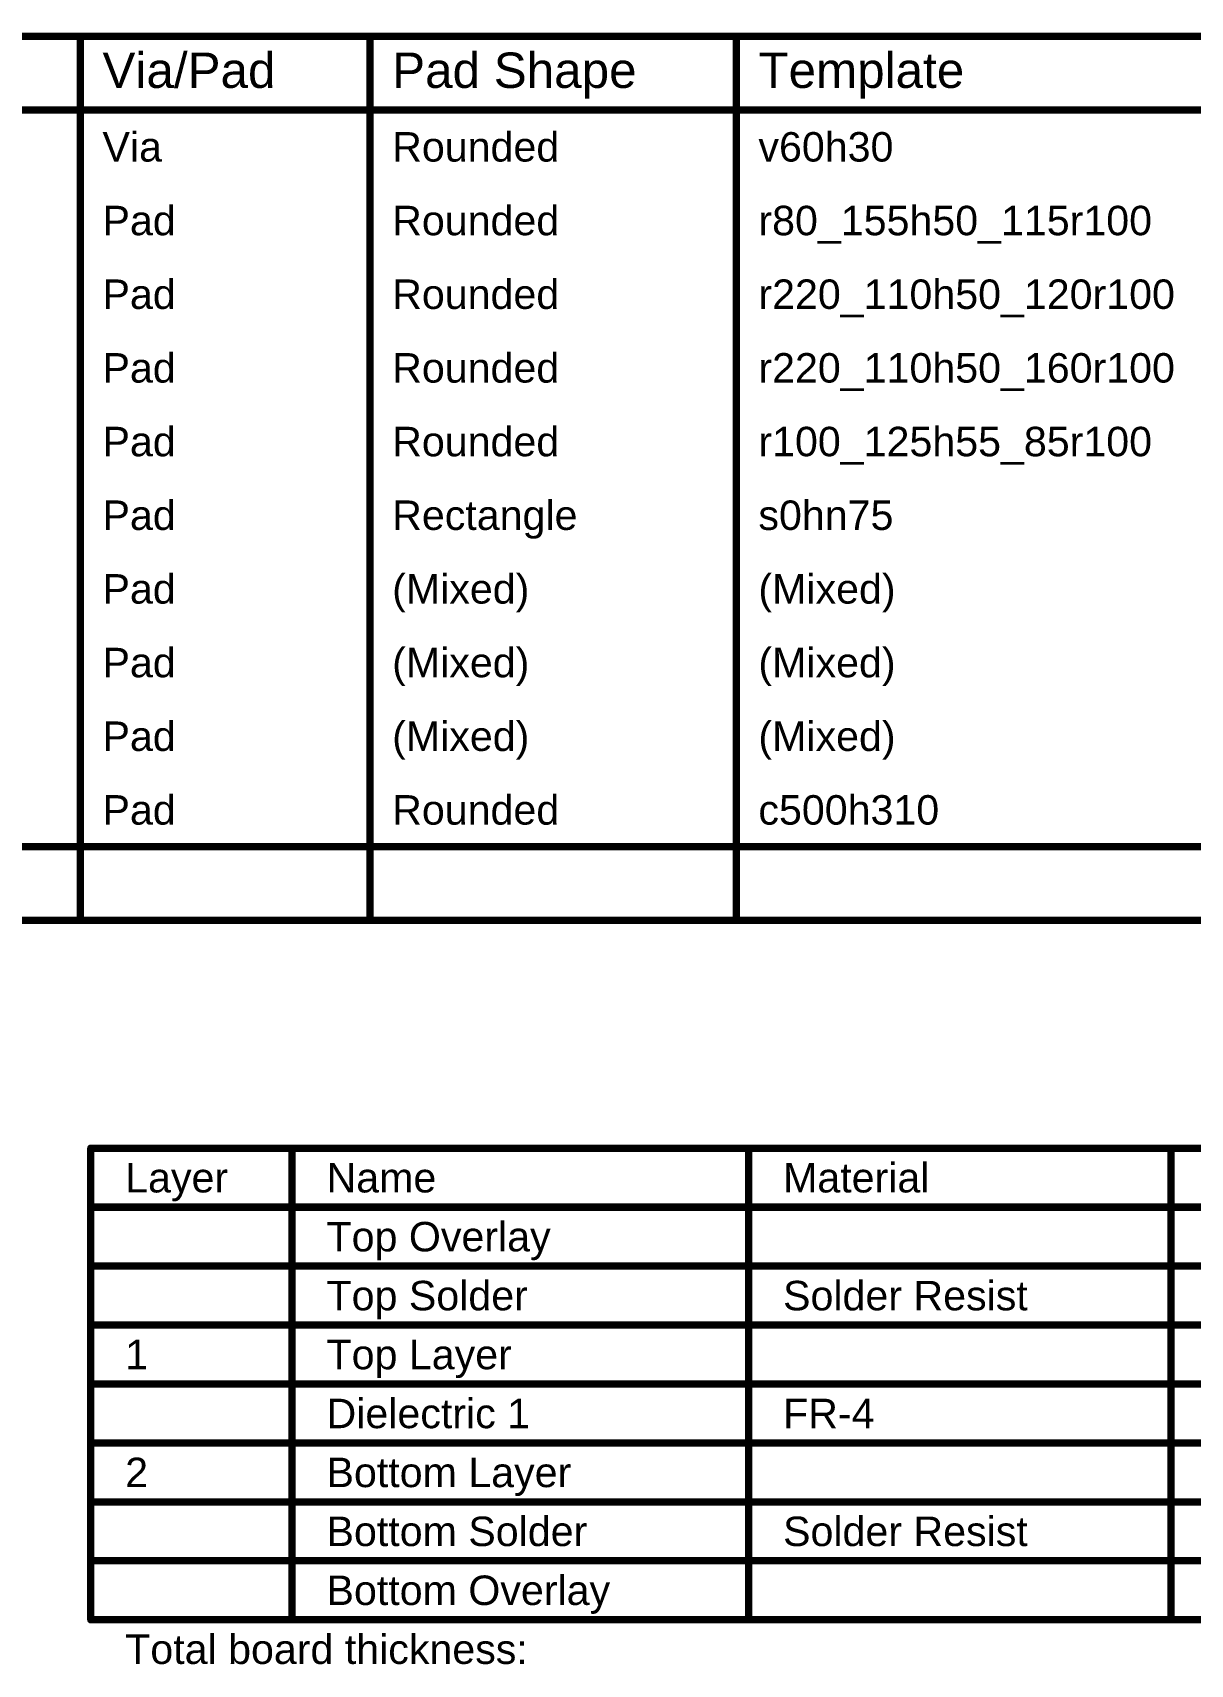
# Model space of a CAD drawing. Header units: inches. Extents: x -0.3 to 9.9, y -0.4 to 5.
# Drawn here: x 4.793 to 7.15, y 1.7 to 5.022 of the extents above; entities that cross this region are included whole.
import ezdxf

# ---------------------------------------------------------------- set-up
doc = ezdxf.new("R2010")
doc.units = ezdxf.units.IN
doc.header["$MEASUREMENT"] = 0
doc.layers.add('Drill Drawing', color=1, linetype='Continuous')
doc.layers.add('Fabrication', color=76, linetype='Continuous')
doc.styles.add('Arial', font='', dxfattribs={"height": 0.2})
doc.styles.get('Arial').set_extended_font_data('Arial')

msp = doc.modelspace()

# ---------------------------------------------------------------- linework, layer by layer
at = {"layer": 'Drill Drawing'}
for points in [[(-0.1395, 5.0149, 0.015, 0.015, 0), (9.9177, 5.0149, 0.015, 0.015, 0)], [(4.8901, 3.2149, 0.015, 0.015, 0), (4.8901, 5.0149, 0.015, 0.015, 0)], [(5.48, 3.2149, 0.015, 0.015, 0), (5.48, 5.0149, 0.015, 0.015, 0)], [(6.2258, 3.2149, 0.015, 0.015, 0), (6.2258, 5.0149, 0.015, 0.015, 0)], [(-0.1395, 4.8649, 0.015, 0.015, 0), (9.9177, 4.8649, 0.015, 0.015, 0)], [(-0.1395, 3.3649, 0.015, 0.015, 0), (9.9177, 3.3649, 0.015, 0.015, 0)], [(-0.1395, 3.2149, 0.015, 0.015, 0), (9.9177, 3.2149, 0.015, 0.015, 0)]]:
    msp.add_lwpolyline(points, format="xyseb", dxfattribs=at)
for points in [[(4.8864, 5.0149, 0.0075, 0.0075, 1), (4.8939, 5.0149, 0.0075, 0.0075, 1)], [(5.4762, 5.0149, 0.0075, 0.0075, 1), (5.4837, 5.0149, 0.0075, 0.0075, 1)], [(6.222, 5.0149, 0.0075, 0.0075, 1), (6.2295, 5.0149, 0.0075, 0.0075, 1)], [(4.8864, 3.2149, 0.0075, 0.0075, 1), (4.8939, 3.2149, 0.0075, 0.0075, 1)], [(5.4762, 3.2149, 0.0075, 0.0075, 1), (5.4837, 3.2149, 0.0075, 0.0075, 1)], [(6.222, 3.2149, 0.0075, 0.0075, 1), (6.2295, 3.2149, 0.0075, 0.0075, 1)]]:
    msp.add_lwpolyline(points, format="xyseb", close=True, dxfattribs=at)
at = {"layer": 'Fabrication'}
for points in [[(4.9113, 2.751, 0.015, 0.015, 0), (9.4501, 2.751, 0.015, 0.015, 0)], [(4.9113, 1.791, 0.015, 0.015, 0), (4.9113, 2.751, 0.015, 0.015, 0)], [(5.3213, 1.791, 0.015, 0.015, 0), (5.3213, 2.751, 0.015, 0.015, 0)], [(6.251, 1.791, 0.015, 0.015, 0), (6.251, 2.751, 0.015, 0.015, 0)], [(7.1108, 1.791, 0.015, 0.015, 0), (7.1108, 2.751, 0.015, 0.015, 0)], [(4.9113, 2.631, 0.015, 0.015, 0), (9.4501, 2.631, 0.015, 0.015, 0)], [(4.9113, 2.511, 0.015, 0.015, 0), (5.3213, 2.511, 0.015, 0.015, 0)], [(5.3213, 2.511, 0.015, 0.015, 0), (6.251, 2.511, 0.015, 0.015, 0)], [(6.251, 2.511, 0.015, 0.015, 0), (7.1108, 2.511, 0.015, 0.015, 0)], [(7.1108, 2.511, 0.015, 0.015, 0), (7.7606, 2.511, 0.015, 0.015, 0)], [(4.9113, 2.391, 0.015, 0.015, 0), (5.3213, 2.391, 0.015, 0.015, 0)], [(5.3213, 2.391, 0.015, 0.015, 0), (6.251, 2.391, 0.015, 0.015, 0)], [(6.251, 2.391, 0.015, 0.015, 0), (7.1108, 2.391, 0.015, 0.015, 0)], [(7.1108, 2.391, 0.015, 0.015, 0), (7.7606, 2.391, 0.015, 0.015, 0)], [(4.9113, 2.271, 0.015, 0.015, 0), (5.3213, 2.271, 0.015, 0.015, 0)], [(5.3213, 2.271, 0.015, 0.015, 0), (6.251, 2.271, 0.015, 0.015, 0)], [(6.251, 2.271, 0.015, 0.015, 0), (7.1108, 2.271, 0.015, 0.015, 0)], [(7.1108, 2.271, 0.015, 0.015, 0), (7.7606, 2.271, 0.015, 0.015, 0)], [(4.9113, 2.151, 0.015, 0.015, 0), (5.3213, 2.151, 0.015, 0.015, 0)], [(5.3213, 2.151, 0.015, 0.015, 0), (6.251, 2.151, 0.015, 0.015, 0)], [(6.251, 2.151, 0.015, 0.015, 0), (7.1108, 2.151, 0.015, 0.015, 0)], [(7.1108, 2.151, 0.015, 0.015, 0), (7.7606, 2.151, 0.015, 0.015, 0)], [(4.9113, 2.031, 0.015, 0.015, 0), (5.3213, 2.031, 0.015, 0.015, 0)], [(5.3213, 2.031, 0.015, 0.015, 0), (6.251, 2.031, 0.015, 0.015, 0)], [(6.251, 2.031, 0.015, 0.015, 0), (7.1108, 2.031, 0.015, 0.015, 0)], [(7.1108, 2.031, 0.015, 0.015, 0), (7.7606, 2.031, 0.015, 0.015, 0)], [(4.9113, 1.911, 0.015, 0.015, 0), (5.3213, 1.911, 0.015, 0.015, 0)], [(5.3213, 1.911, 0.015, 0.015, 0), (6.251, 1.911, 0.015, 0.015, 0)], [(6.251, 1.911, 0.015, 0.015, 0), (7.1108, 1.911, 0.015, 0.015, 0)], [(7.1108, 1.911, 0.015, 0.015, 0), (7.7606, 1.911, 0.015, 0.015, 0)], [(4.9113, 1.791, 0.015, 0.015, 0), (5.3213, 1.791, 0.015, 0.015, 0)], [(5.3213, 1.791, 0.015, 0.015, 0), (6.251, 1.791, 0.015, 0.015, 0)], [(6.251, 1.791, 0.015, 0.015, 0), (7.1108, 1.791, 0.015, 0.015, 0)], [(7.1108, 1.791, 0.015, 0.015, 0), (7.7606, 1.791, 0.015, 0.015, 0)]]:
    msp.add_lwpolyline(points, format="xyseb", dxfattribs=at)
for points in [[(4.9076, 2.751, 0.0075, 0.0075, 1), (4.9151, 2.751, 0.0075, 0.0075, 1)], [(4.9076, 2.751, 0.0075, 0.0075, 1), (4.9151, 2.751, 0.0075, 0.0075, 1)], [(5.3175, 2.751, 0.0075, 0.0075, 1), (5.325, 2.751, 0.0075, 0.0075, 1)], [(6.2473, 2.751, 0.0075, 0.0075, 1), (6.2547, 2.751, 0.0075, 0.0075, 1)], [(7.107, 2.751, 0.0075, 0.0075, 1), (7.1145, 2.751, 0.0075, 0.0075, 1)], [(4.9076, 2.631, 0.0075, 0.0075, 1), (4.9151, 2.631, 0.0075, 0.0075, 1)], [(4.9076, 2.511, 0.0075, 0.0075, 1), (4.9151, 2.511, 0.0075, 0.0075, 1)], [(5.3175, 2.511, 0.0075, 0.0075, 1), (5.325, 2.511, 0.0075, 0.0075, 1)], [(5.3175, 2.511, 0.0075, 0.0075, 1), (5.325, 2.511, 0.0075, 0.0075, 1)], [(6.2473, 2.511, 0.0075, 0.0075, 1), (6.2547, 2.511, 0.0075, 0.0075, 1)], [(6.2473, 2.511, 0.0075, 0.0075, 1), (6.2547, 2.511, 0.0075, 0.0075, 1)], [(7.107, 2.511, 0.0075, 0.0075, 1), (7.1145, 2.511, 0.0075, 0.0075, 1)], [(7.107, 2.511, 0.0075, 0.0075, 1), (7.1145, 2.511, 0.0075, 0.0075, 1)], [(4.9076, 2.391, 0.0075, 0.0075, 1), (4.9151, 2.391, 0.0075, 0.0075, 1)], [(5.3175, 2.391, 0.0075, 0.0075, 1), (5.325, 2.391, 0.0075, 0.0075, 1)], [(5.3175, 2.391, 0.0075, 0.0075, 1), (5.325, 2.391, 0.0075, 0.0075, 1)], [(6.2473, 2.391, 0.0075, 0.0075, 1), (6.2547, 2.391, 0.0075, 0.0075, 1)], [(6.2473, 2.391, 0.0075, 0.0075, 1), (6.2547, 2.391, 0.0075, 0.0075, 1)], [(7.107, 2.391, 0.0075, 0.0075, 1), (7.1145, 2.391, 0.0075, 0.0075, 1)], [(7.107, 2.391, 0.0075, 0.0075, 1), (7.1145, 2.391, 0.0075, 0.0075, 1)], [(4.9076, 2.271, 0.0075, 0.0075, 1), (4.9151, 2.271, 0.0075, 0.0075, 1)], [(5.3175, 2.271, 0.0075, 0.0075, 1), (5.325, 2.271, 0.0075, 0.0075, 1)], [(5.3175, 2.271, 0.0075, 0.0075, 1), (5.325, 2.271, 0.0075, 0.0075, 1)], [(6.2473, 2.271, 0.0075, 0.0075, 1), (6.2547, 2.271, 0.0075, 0.0075, 1)], [(6.2473, 2.271, 0.0075, 0.0075, 1), (6.2547, 2.271, 0.0075, 0.0075, 1)], [(7.107, 2.271, 0.0075, 0.0075, 1), (7.1145, 2.271, 0.0075, 0.0075, 1)], [(7.107, 2.271, 0.0075, 0.0075, 1), (7.1145, 2.271, 0.0075, 0.0075, 1)], [(4.9076, 2.151, 0.0075, 0.0075, 1), (4.9151, 2.151, 0.0075, 0.0075, 1)], [(5.3175, 2.151, 0.0075, 0.0075, 1), (5.325, 2.151, 0.0075, 0.0075, 1)], [(5.3175, 2.151, 0.0075, 0.0075, 1), (5.325, 2.151, 0.0075, 0.0075, 1)], [(6.2473, 2.151, 0.0075, 0.0075, 1), (6.2547, 2.151, 0.0075, 0.0075, 1)], [(6.2473, 2.151, 0.0075, 0.0075, 1), (6.2547, 2.151, 0.0075, 0.0075, 1)], [(7.107, 2.151, 0.0075, 0.0075, 1), (7.1145, 2.151, 0.0075, 0.0075, 1)], [(7.107, 2.151, 0.0075, 0.0075, 1), (7.1145, 2.151, 0.0075, 0.0075, 1)], [(4.9076, 2.031, 0.0075, 0.0075, 1), (4.9151, 2.031, 0.0075, 0.0075, 1)], [(5.3175, 2.031, 0.0075, 0.0075, 1), (5.325, 2.031, 0.0075, 0.0075, 1)], [(5.3175, 2.031, 0.0075, 0.0075, 1), (5.325, 2.031, 0.0075, 0.0075, 1)], [(6.2473, 2.031, 0.0075, 0.0075, 1), (6.2547, 2.031, 0.0075, 0.0075, 1)], [(6.2473, 2.031, 0.0075, 0.0075, 1), (6.2547, 2.031, 0.0075, 0.0075, 1)], [(7.107, 2.031, 0.0075, 0.0075, 1), (7.1145, 2.031, 0.0075, 0.0075, 1)], [(7.107, 2.031, 0.0075, 0.0075, 1), (7.1145, 2.031, 0.0075, 0.0075, 1)], [(4.9076, 1.911, 0.0075, 0.0075, 1), (4.9151, 1.911, 0.0075, 0.0075, 1)], [(5.3175, 1.911, 0.0075, 0.0075, 1), (5.325, 1.911, 0.0075, 0.0075, 1)], [(5.3175, 1.911, 0.0075, 0.0075, 1), (5.325, 1.911, 0.0075, 0.0075, 1)], [(6.2473, 1.911, 0.0075, 0.0075, 1), (6.2547, 1.911, 0.0075, 0.0075, 1)], [(6.2473, 1.911, 0.0075, 0.0075, 1), (6.2547, 1.911, 0.0075, 0.0075, 1)], [(7.107, 1.911, 0.0075, 0.0075, 1), (7.1145, 1.911, 0.0075, 0.0075, 1)], [(7.107, 1.911, 0.0075, 0.0075, 1), (7.1145, 1.911, 0.0075, 0.0075, 1)], [(4.9076, 1.791, 0.0075, 0.0075, 1), (4.9151, 1.791, 0.0075, 0.0075, 1)], [(4.9076, 1.791, 0.0075, 0.0075, 1), (4.9151, 1.791, 0.0075, 0.0075, 1)], [(5.3175, 1.791, 0.0075, 0.0075, 1), (5.325, 1.791, 0.0075, 0.0075, 1)], [(5.3175, 1.791, 0.0075, 0.0075, 1), (5.325, 1.791, 0.0075, 0.0075, 1)], [(5.3175, 1.791, 0.0075, 0.0075, 1), (5.325, 1.791, 0.0075, 0.0075, 1)], [(6.2473, 1.791, 0.0075, 0.0075, 1), (6.2547, 1.791, 0.0075, 0.0075, 1)], [(6.2473, 1.791, 0.0075, 0.0075, 1), (6.2547, 1.791, 0.0075, 0.0075, 1)], [(6.2473, 1.791, 0.0075, 0.0075, 1), (6.2547, 1.791, 0.0075, 0.0075, 1)], [(7.107, 1.791, 0.0075, 0.0075, 1), (7.1145, 1.791, 0.0075, 0.0075, 1)], [(7.107, 1.791, 0.0075, 0.0075, 1), (7.1145, 1.791, 0.0075, 0.0075, 1)], [(7.107, 1.791, 0.0075, 0.0075, 1), (7.1145, 1.791, 0.0075, 0.0075, 1)]]:
    msp.add_lwpolyline(points, format="xyseb", close=True, dxfattribs=at)

# ---------------------------------------------------------------- texts
at = {"layer": 'Drill Drawing', "style": 'Arial'}
for s, height, p in [('Via/Pad', 0.072, (4.9351, 4.9099)), ('Pad Shape', 0.072, (5.525, 4.9099)), ('Template', 0.072, (6.2708, 4.9099)), ('Via', 0.06, (4.9351, 4.7599)), ('Rounded', 0.06, (5.525, 4.7599)), ('v60h30', 0.06, (6.2708, 4.7599)), ('Pad', 0.06, (4.9351, 4.6099)), ('Rounded', 0.06, (5.525, 4.6099)), ('r80_155h50_115r100', 0.06, (6.2708, 4.6099)), ('Pad', 0.06, (4.9351, 4.4599)), ('Rounded', 0.06, (5.525, 4.4599)), ('r220_110h50_120r100', 0.06, (6.2708, 4.4599)), ('Pad', 0.06, (4.9351, 4.3099)), ('Rounded', 0.06, (5.525, 4.3099)), ('r220_110h50_160r100', 0.06, (6.2708, 4.3099)), ('Pad', 0.06, (4.9351, 4.1599)), ('Rounded', 0.06, (5.525, 4.1599)), ('r100_125h55_85r100', 0.06, (6.2708, 4.1599)), ('Pad', 0.06, (4.9351, 4.0099)), ('Rectangle', 0.06, (5.525, 4.0099)), ('s0hn75', 0.06, (6.2708, 4.0099)), ('Pad', 0.06, (4.9351, 3.8599)), ('(Mixed)', 0.06, (5.525, 3.8599)), ('(Mixed)', 0.06, (6.2708, 3.8599)), ('Pad', 0.06, (4.9351, 3.7099)), ('(Mixed)', 0.06, (5.525, 3.7099)), ('(Mixed)', 0.06, (6.2708, 3.7099)), ('Pad', 0.06, (4.9351, 3.5599)), ('(Mixed)', 0.06, (5.525, 3.5599)), ('(Mixed)', 0.06, (6.2708, 3.5599)), ('Pad', 0.06, (4.9351, 3.4099)), ('Rounded', 0.06, (5.525, 3.4099)), ('c500h310', 0.06, (6.2708, 3.4099))]:
    msp.add_text(s, height=height, dxfattribs=at).set_placement(p)
at = {"layer": 'Fabrication', "style": 'Arial'}
for s, p in [('Layer', (4.9813, 2.661)), ('Name', (5.3913, 2.661)), ('Material', (6.321, 2.661)), ('Top Overlay', (5.3913, 2.541)), ('Top Solder', (5.3913, 2.421)), ('Solder Resist', (6.321, 2.421)), ('1', (4.9813, 2.301)), ('Top Layer', (5.3913, 2.301)), ('Dielectric 1', (5.3913, 2.181)), ('FR-4', (6.321, 2.181)), ('2', (4.9813, 2.061)), ('Bottom Layer', (5.3913, 2.061)), ('Bottom Solder', (5.3913, 1.941)), ('Solder Resist', (6.321, 1.941)), ('Bottom Overlay', (5.3913, 1.821)), ('Total board thickness:', (4.9813, 1.701))]:
    msp.add_text(s, height=0.06, dxfattribs=at).set_placement(p)

doc.saveas('drawing.dxf')
